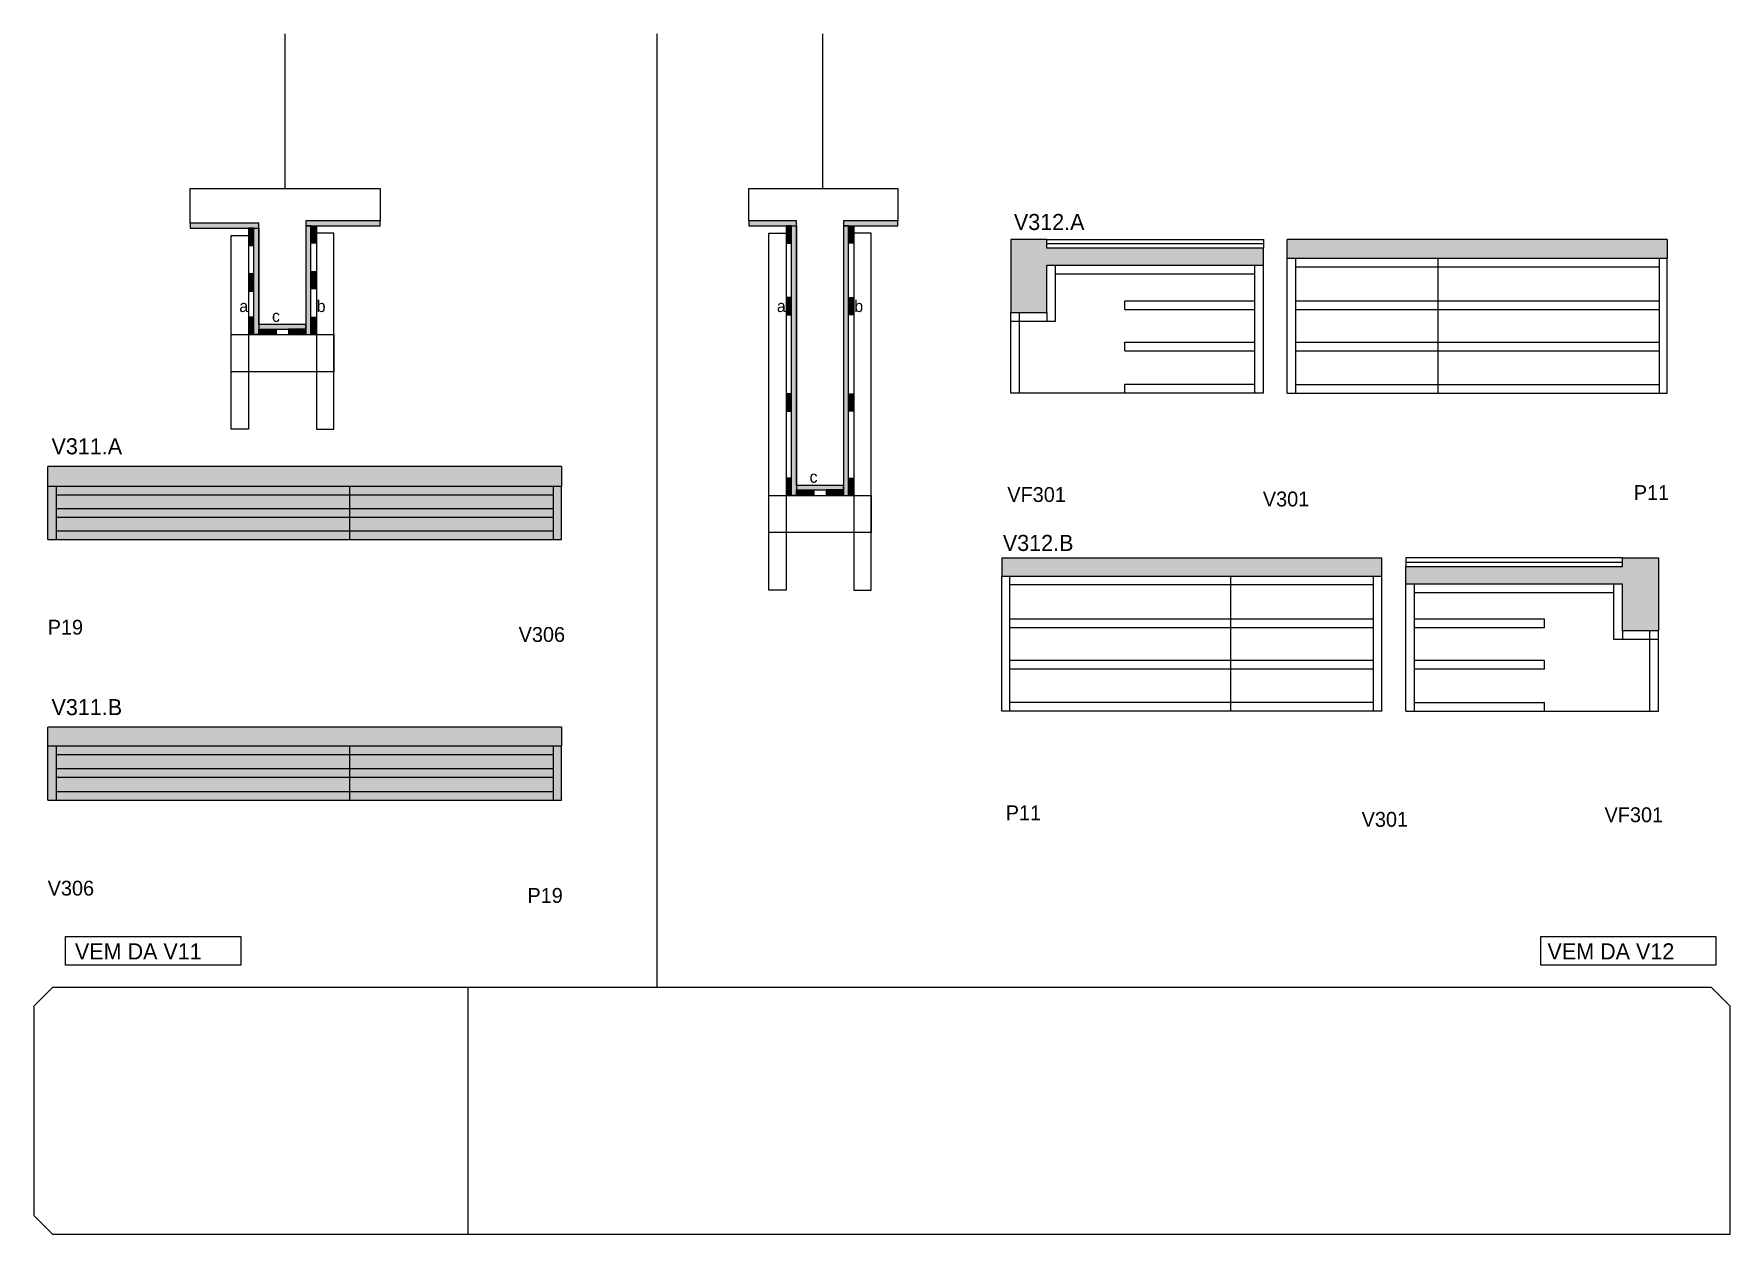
# Model space of a CAD drawing. Header units: metres. Extents: x 5134 to 6504, y 3907 to 4877.
import ezdxf

# ---------------------------------------------------------------- set-up
doc = ezdxf.new("R2010")
doc.units = ezdxf.units.M
for name, color, linetype in [('5', 7, 'Continuous'), ('CONCRETO', 7, 'Continuous'), ('COTA', 7, 'Continuous'), ('detalhes', 7, 'Continuous'), ('Hachura', 7, 'Continuous'), ('Madeira', 7, 'Continuous'), ('Painéis', 7, 'Continuous'), ('REAPROVEITAMENTO', 7, 'Continuous'), ('SARR_2.2x7', 7, 'Continuous'), ('SARR_3.5x7', 7, 'Continuous'), ('Texto Seção', 7, 'Continuous')]:
    doc.layers.add(name, color=color, linetype=linetype)

msp = doc.modelspace()

# ---------------------------------------------------------------- hatches: boundary and pattern name
at = {"layer": 'COTA'}
h = msp.add_hatch(color=7, dxfattribs=at)
h.dxf.hatch_style = 1
h.paths.add_polyline_path([(5951.7, 4651.8), (5951.7, 4689.8), (5951.7, 4689.8), (6126.6, 4689.8), (6126.6, 4689.8), (6126.6, 4703.8), (6126.6, 4703.8), (5951.7, 4703.8), (5951.7, 4703.8), (5951.7, 4710.8), (5951.7, 4710.8), (5922.7, 4710.8), (5922.7, 4710.8), (5922.7, 4651.8), (5922.7, 4651.8), (5951.7, 4651.8)])
h = msp.add_hatch(color=7, dxfattribs=at)
h.dxf.hatch_style = 1
h.paths.add_polyline_path([(6145.9, 4710.8), (6145.9, 4695.8), (6145.9, 4695.8), (6453.1, 4695.8), (6453.1, 4695.8), (6452.8, 4710.8), (6452.8, 4710.8), (6145.9, 4710.8)])
h = msp.add_hatch(color=7, dxfattribs=at)
h.dxf.hatch_style = 1
h.paths.add_polyline_path([(5559.8, 4527.6), (5144.5, 4527.6), (5144.5, 4527.6), (5144.8, 4511.6), (5144.8, 4511.6), (5559.8, 4511.6), (5559.8, 4511.6), (5559.8, 4527.6), (5559.8, 4527.6)])
h = msp.add_hatch(color=7, dxfattribs=at)
h.dxf.hatch_style = 1
h.paths.add_polyline_path([(6222.4, 4453.7), (6222.4, 4438.7), (6222.4, 4438.7), (5915.3, 4438.7), (5915.3, 4438.7), (5915.5, 4453.7), (5915.5, 4453.7), (6222.4, 4453.7)])
h = msp.add_hatch(color=7, dxfattribs=at)
h.dxf.hatch_style = 1
h.paths.add_polyline_path([(6416.7, 4394.7), (6416.7, 4432.7), (6416.7, 4432.7), (6241.7, 4432.7), (6241.7, 4432.7), (6241.7, 4446.7), (6241.7, 4446.7), (6416.7, 4446.7), (6416.7, 4446.7), (6416.7, 4453.7), (6416.7, 4453.7), (6445.7, 4453.7), (6445.7, 4453.7), (6445.7, 4394.7), (6445.7, 4394.7), (6416.7, 4394.7), (6416.7, 4394.7)])
h = msp.add_hatch(color=7, dxfattribs=at)
h.dxf.hatch_style = 1
h.paths.add_polyline_path([(5559.6, 4316.8), (5144.5, 4316.8), (5144.5, 4316.8), (5144.8, 4301.8), (5144.8, 4301.8), (5559.9, 4301.8), (5559.9, 4301.8), (5559.6, 4316.8)])
at = {"layer": 'Hachura'}
h = msp.add_hatch(color=7, dxfattribs=at)
h.dxf.hatch_style = 1
h.paths.add_polyline_path([(5315.3, 4720.1), (5315.3, 4724.1), (5315.3, 4724.1), (5259.7, 4724.1), (5259.7, 4724.1), (5259.7, 4720.1), (5259.7, 4720.1), (5315.3, 4720.1)])
h = msp.add_hatch(color=7, dxfattribs=at)
h.dxf.hatch_style = 1
h.paths.add_polyline_path([(5306.9, 4706.1), (5311.3, 4706.1), (5311.3, 4706.1), (5311.3, 4720.1), (5311.3, 4720.1), (5306.9, 4720.1), (5306.9, 4720.1), (5306.9, 4706.1)])
h = msp.add_hatch(color=7, dxfattribs=at)
h.dxf.hatch_style = 1
h.paths.add_polyline_path([(5311.3, 4722.1), (5315.3, 4722.1), (5315.3, 4722.1), (5315.3, 4634.1), (5315.3, 4634.1), (5311.3, 4634.1), (5311.3, 4634.1), (5311.3, 4722.1)])
h = msp.add_hatch(color=7, dxfattribs=at)
h.dxf.hatch_style = 1
h.paths.add_polyline_path([(5413.3, 4722.1), (5413.3, 4726.1), (5413.3, 4726.1), (5353.3, 4726.1), (5353.3, 4726.1), (5353.3, 4722.1), (5353.3, 4722.1), (5413.3, 4722.1)])
h = msp.add_hatch(color=7, dxfattribs=at)
h.dxf.hatch_style = 1
h.paths.add_polyline_path([(5357.3, 4724.1), (5353.3, 4724.1), (5353.3, 4724.1), (5353.3, 4634.1), (5353.3, 4634.1), (5357.3, 4634.1), (5357.3, 4634.1), (5357.3, 4724.1)])
h = msp.add_hatch(color=7, dxfattribs=at)
h.dxf.hatch_style = 1
h.paths.add_polyline_path([(5361.7, 4708.1), (5357.3, 4708.1), (5357.3, 4708.1), (5357.3, 4722.1), (5357.3, 4722.1), (5361.7, 4722.1), (5361.7, 4722.1), (5361.7, 4708.1)])
h = msp.add_hatch(color=7, dxfattribs=at)
h.dxf.hatch_style = 1
h.paths.add_polyline_path([(5749.5, 4722.1), (5749.5, 4726.1), (5749.5, 4726.1), (5710.9, 4726.1), (5710.9, 4726.1), (5710.9, 4722.1), (5710.9, 4722.1), (5749.5, 4722.1)])
h = msp.add_hatch(color=7, dxfattribs=at)
h.dxf.hatch_style = 1
h.paths.add_polyline_path([(5741.1, 4708.1), (5745.5, 4708.1), (5745.5, 4708.1), (5745.5, 4722.1), (5745.5, 4722.1), (5741.1, 4722.1), (5741.1, 4722.1), (5741.1, 4708.1)])
h = msp.add_hatch(color=7, dxfattribs=at)
h.dxf.hatch_style = 1
h.paths.add_polyline_path([(5745.5, 4722.1), (5749.5, 4722.1), (5749.5, 4722.1), (5749.5, 4504.1), (5749.5, 4504.1), (5745.5, 4504.1), (5745.5, 4504.1), (5745.5, 4722.1)])
h = msp.add_hatch(color=7, dxfattribs=at)
h.dxf.hatch_style = 1
h.paths.add_polyline_path([(5831.5, 4722.1), (5831.5, 4726.1), (5831.5, 4726.1), (5787.5, 4726.1), (5787.5, 4726.1), (5787.5, 4722.1), (5787.5, 4722.1), (5831.5, 4722.1)])
h = msp.add_hatch(color=7, dxfattribs=at)
h.dxf.hatch_style = 1
h.paths.add_polyline_path([(5791.5, 4724.1), (5787.5, 4724.1), (5787.5, 4724.1), (5787.5, 4504.1), (5787.5, 4504.1), (5791.5, 4504.1), (5791.5, 4504.1), (5791.5, 4724.1)])
h = msp.add_hatch(color=7, dxfattribs=at)
h.dxf.hatch_style = 1
h.paths.add_polyline_path([(5795.9, 4708.1), (5791.5, 4708.1), (5791.5, 4708.1), (5791.5, 4722.1), (5791.5, 4722.1), (5795.9, 4722.1), (5795.9, 4722.1), (5795.9, 4708.1)])
h = msp.add_hatch(color=7, dxfattribs=at)
h.dxf.hatch_style = 1
h.paths.add_polyline_path([(5306.9, 4669.1), (5311.3, 4669.1), (5311.3, 4669.1), (5311.3, 4683.1), (5311.3, 4683.1), (5306.9, 4683.1), (5306.9, 4683.1), (5306.9, 4669.1)])
h = msp.add_hatch(color=7, dxfattribs=at)
h.dxf.hatch_style = 1
h.paths.add_polyline_path([(5361.7, 4671.1), (5357.3, 4671.1), (5357.3, 4671.1), (5357.3, 4685.1), (5357.3, 4685.1), (5361.7, 4685.1), (5361.7, 4685.1), (5361.7, 4671.1)])
h = msp.add_hatch(color=7, dxfattribs=at)
h.dxf.hatch_style = 1
h.paths.add_polyline_path([(5741.1, 4650.1), (5745.5, 4650.1), (5745.5, 4650.1), (5745.5, 4664.1), (5745.5, 4664.1), (5741.1, 4664.1), (5741.1, 4664.1), (5741.1, 4650.1)])
h = msp.add_hatch(color=7, dxfattribs=at)
h.dxf.hatch_style = 1
h.paths.add_polyline_path([(5795.9, 4650.1), (5791.5, 4650.1), (5791.5, 4650.1), (5791.5, 4664.1), (5791.5, 4664.1), (5795.9, 4664.1), (5795.9, 4664.1), (5795.9, 4650.1)])
h = msp.add_hatch(color=7, dxfattribs=at)
h.dxf.hatch_style = 1
h.paths.add_polyline_path([(5306.9, 4634.1), (5311.3, 4634.1), (5311.3, 4634.1), (5311.3, 4648.1), (5311.3, 4648.1), (5306.9, 4648.1), (5306.9, 4648.1), (5306.9, 4634.1)])
h = msp.add_hatch(color=7, dxfattribs=at)
h.dxf.hatch_style = 1
h.paths.add_polyline_path([(5361.7, 4634.1), (5357.3, 4634.1), (5357.3, 4634.1), (5357.3, 4648.1), (5357.3, 4648.1), (5361.7, 4648.1), (5361.7, 4648.1), (5361.7, 4634.1)])
h = msp.add_hatch(color=7, dxfattribs=at)
h.dxf.hatch_style = 1
h.paths.add_polyline_path([(5353.3, 4638.5), (5353.3, 4642.1), (5353.3, 4642.1), (5315.3, 4642.1), (5315.3, 4642.1), (5315.3, 4638.5), (5315.3, 4638.5), (5353.3, 4638.5)])
h = msp.add_hatch(color=7, dxfattribs=at)
h.dxf.hatch_style = 1
h.paths.add_polyline_path([(5315.3, 4634.1), (5315.3, 4638.5), (5315.3, 4638.5), (5329.3, 4638.5), (5329.3, 4638.5), (5329.3, 4634.1), (5329.3, 4634.1), (5315.3, 4634.1)])
h = msp.add_hatch(color=7, dxfattribs=at)
h.dxf.hatch_style = 1
h.paths.add_polyline_path([(5353.3, 4634.1), (5353.3, 4638.5), (5353.3, 4638.5), (5339.3, 4638.5), (5339.3, 4638.5), (5339.3, 4634.1), (5339.3, 4634.1), (5353.3, 4634.1)])
h = msp.add_hatch(color=7, dxfattribs=at)
h.dxf.hatch_style = 1
h.paths.add_polyline_path([(5741.1, 4572.3), (5745.5, 4572.3), (5745.5, 4572.3), (5745.5, 4586.3), (5745.5, 4586.3), (5741.1, 4586.3), (5741.1, 4586.3), (5741.1, 4572.3)])
h = msp.add_hatch(color=7, dxfattribs=at)
h.dxf.hatch_style = 1
h.paths.add_polyline_path([(5795.9, 4572.3), (5791.5, 4572.3), (5791.5, 4572.3), (5791.5, 4586.3), (5791.5, 4586.3), (5795.9, 4586.3), (5795.9, 4586.3), (5795.9, 4572.3)])
h = msp.add_hatch(color=7, dxfattribs=at)
h.dxf.hatch_style = 1
h.paths.add_polyline_path([(5741.1, 4504.1), (5745.5, 4504.1), (5745.5, 4504.1), (5745.5, 4518.1), (5745.5, 4518.1), (5741.1, 4518.1), (5741.1, 4518.1), (5741.1, 4504.1)])
h = msp.add_hatch(color=7, dxfattribs=at)
h.dxf.hatch_style = 1
h.paths.add_polyline_path([(5787.5, 4508.5), (5787.5, 4512.1), (5787.5, 4512.1), (5749.5, 4512.1), (5749.5, 4512.1), (5749.5, 4508.5), (5749.5, 4508.5), (5787.5, 4508.5)])
h = msp.add_hatch(color=7, dxfattribs=at)
h.dxf.hatch_style = 1
h.paths.add_polyline_path([(5749.5, 4504.1), (5749.5, 4508.5), (5749.5, 4508.5), (5763.5, 4508.5), (5763.5, 4508.5), (5763.5, 4504.1), (5763.5, 4504.1), (5749.5, 4504.1)])
h = msp.add_hatch(color=7, dxfattribs=at)
h.dxf.hatch_style = 1
h.paths.add_polyline_path([(5787.5, 4504.1), (5787.5, 4508.5), (5787.5, 4508.5), (5773.5, 4508.5), (5773.5, 4508.5), (5773.5, 4504.1), (5773.5, 4504.1), (5787.5, 4504.1)])
h = msp.add_hatch(color=7, dxfattribs=at)
h.dxf.hatch_style = 1
h.paths.add_polyline_path([(5795.9, 4504.1), (5791.5, 4504.1), (5791.5, 4504.1), (5791.5, 4518.1), (5791.5, 4518.1), (5795.9, 4518.1), (5795.9, 4518.1), (5795.9, 4504.1)])
at = {"layer": 'REAPROVEITAMENTO'}
h = msp.add_hatch(color=7, dxfattribs=at)
h.dxf.hatch_style = 1
h.paths.add_polyline_path([(5559.8, 4468.6), (5559.8, 4511.6), (5559.8, 4511.6), (5144.8, 4511.6), (5144.8, 4511.6), (5144.8, 4468.6), (5144.8, 4468.6), (5559.8, 4468.6)])
h = msp.add_hatch(color=7, dxfattribs=at)
h.dxf.hatch_style = 1
h.paths.add_polyline_path([(5559.8, 4257.8), (5559.8, 4301.8), (5559.8, 4301.8), (5144.8, 4301.8), (5144.8, 4301.8), (5144.8, 4257.8), (5144.8, 4257.8), (5559.8, 4257.8)])

# ---------------------------------------------------------------- linework, layer by layer
at = {"color": 7, "lineweight": 25}
msp.add_line((5484.2, 3907.1), (5484.2, 4106.3), dxfattribs=at)
msp.add_lwpolyline([(6503.6, 3907.1), (6503.6, 4091.3), (6488.6, 4106.3), (5148.6, 4106.3), (5133.6, 4091.3), (5133.6, 3922.1), (5148.6, 3907.1), (6503.6, 3907.1)], dxfattribs=at)
at = {"layer": 'CONCRETO', "color": 7, "lineweight": 25}
for points in [[(5259.7, 4724.1), (5259.7, 4752.1), (5413.3, 4752.1), (5413.3, 4726.1), (5353.3, 4726.1), (5353.3, 4642.1), (5315.3, 4642.1), (5315.3, 4724.1)], [(5710.9, 4726.1), (5710.9, 4752.1), (5831.5, 4752.1), (5831.5, 4726.1), (5787.5, 4726.1), (5787.5, 4512.1), (5749.5, 4512.1), (5749.5, 4726.1)]]:
    msp.add_lwpolyline(points, close=True, dxfattribs=at)
at = {"layer": 'COTA', "color": 7, "lineweight": 25}
for p, q in [((5636.6, 4877.1), (5636.6, 4106.3)), ((5922.7, 4710.8), (5922.7, 4651.8)), ((5951.7, 4710.8), (5922.7, 4710.8)), ((6126.6, 4689.8), (6126.6, 4703.8)), ((6145.9, 4695.8), (6145.9, 4710.8)), ((6452.9, 4710.8), (6145.9, 4710.8)), ((6452.9, 4710.8), (6452.9, 4695.8)), ((5144.8, 4511.6), (5144.8, 4527.6)), ((5559.8, 4527.6), (5144.8, 4527.6)), ((5559.8, 4527.6), (5559.8, 4511.6)), ((5915.4, 4453.7), (5915.4, 4438.7)), ((5915.4, 4453.7), (6222.4, 4453.7)), ((6222.4, 4438.7), (6222.4, 4453.7)), ((6416.7, 4453.7), (6445.7, 4453.7)), ((6445.7, 4453.7), (6445.7, 4394.7)), ((6241.7, 4432.7), (6241.7, 4446.7)), ((5144.8, 4301.8), (5144.8, 4316.8)), ((5559.8, 4316.8), (5144.8, 4316.8)), ((5559.8, 4316.8), (5559.8, 4301.8))]:
    msp.add_line(p, q, dxfattribs=at)
at = {"layer": 'Defpoints', "color": 7, "lineweight": 25}
for p, q in [((5336.5, 4752.1), (5336.5, 4877.1)), ((5770.7, 4752.1), (5770.7, 4877.1))]:
    msp.add_line(p, q, dxfattribs=at)
at = {"layer": 'Madeira', "color": 7, "lineweight": 25}
for points in [[(5306.9, 4706.1), (5311.3, 4706.1), (5311.3, 4720.1), (5306.9, 4720.1)], [(5361.7, 4708.1), (5357.3, 4708.1), (5357.3, 4722.1), (5361.7, 4722.1)], [(5741.1, 4708.1), (5745.5, 4708.1), (5745.5, 4722.1), (5741.1, 4722.1)], [(5795.9, 4708.1), (5791.5, 4708.1), (5791.5, 4722.1), (5795.9, 4722.1)], [(5306.9, 4669.1), (5311.3, 4669.1), (5311.3, 4683.1), (5306.9, 4683.1)], [(5361.7, 4671.1), (5357.3, 4671.1), (5357.3, 4685.1), (5361.7, 4685.1)], [(5741.1, 4650.1), (5745.5, 4650.1), (5745.5, 4664.1), (5741.1, 4664.1)], [(5795.9, 4650.1), (5791.5, 4650.1), (5791.5, 4664.1), (5795.9, 4664.1)], [(5306.9, 4634.1), (5311.3, 4634.1), (5311.3, 4648.1), (5306.9, 4648.1)], [(5361.7, 4634.1), (5357.3, 4634.1), (5357.3, 4648.1), (5361.7, 4648.1)], [(5315.3, 4634.1), (5315.3, 4638.5), (5329.3, 4638.5), (5329.3, 4634.1)], [(5353.3, 4634.1), (5353.3, 4638.5), (5339.3, 4638.5), (5339.3, 4634.1)], [(5741.1, 4572.3), (5745.5, 4572.3), (5745.5, 4586.3), (5741.1, 4586.3)], [(5795.9, 4572.3), (5791.5, 4572.3), (5791.5, 4586.3), (5795.9, 4586.3)], [(5741.1, 4504.1), (5745.5, 4504.1), (5745.5, 4518.1), (5741.1, 4518.1)], [(5749.5, 4504.1), (5749.5, 4508.5), (5763.5, 4508.5), (5763.5, 4504.1)], [(5787.5, 4504.1), (5787.5, 4508.5), (5773.5, 4508.5), (5773.5, 4504.1)], [(5795.9, 4504.1), (5791.5, 4504.1), (5791.5, 4518.1), (5795.9, 4518.1)]]:
    msp.add_lwpolyline(points, close=True, dxfattribs=at)
at = {"layer": 'Painéis', "color": 7, "lineweight": 25}
for p, q in [((6126.6, 4689.8), (5951.7, 4689.8)), ((5951.7, 4651.8), (5951.7, 4689.8)), ((6126.6, 4586.8), (6126.6, 4689.8)), ((6145.9, 4695.8), (6452.9, 4695.8)), ((6145.9, 4586.8), (6145.9, 4695.8)), ((6267.9, 4586.8), (6267.9, 4695.8)), ((6452.9, 4586.8), (6452.9, 4695.8)), ((5922.7, 4586.8), (5922.7, 4651.8)), ((5922.7, 4651.8), (5951.7, 4651.8)), ((6126.6, 4586.8), (5922.7, 4586.8)), ((6145.9, 4586.8), (6452.9, 4586.8)), ((5144.8, 4511.6), (5559.8, 4511.6)), ((5144.8, 4468.6), (5144.8, 4511.6)), ((5388.8, 4468.6), (5388.8, 4511.6)), ((5559.8, 4468.6), (5559.8, 4511.6)), ((5144.8, 4468.6), (5559.8, 4468.6)), ((6222.4, 4438.7), (5915.4, 4438.7)), ((5915.4, 4329.7), (5915.4, 4438.7)), ((6100.4, 4329.7), (6100.4, 4438.7)), ((6222.4, 4329.7), (6222.4, 4438.7)), ((6241.7, 4432.7), (6416.7, 4432.7)), ((6241.7, 4329.7), (6241.7, 4432.7)), ((6416.7, 4394.7), (6416.7, 4432.7)), ((6445.7, 4394.7), (6416.7, 4394.7)), ((6445.7, 4329.7), (6445.7, 4394.7)), ((6222.4, 4329.7), (5915.4, 4329.7)), ((6241.7, 4329.7), (6445.7, 4329.7)), ((5144.8, 4301.8), (5559.8, 4301.8)), ((5144.8, 4257.8), (5144.8, 4301.8)), ((5388.8, 4257.8), (5388.8, 4301.8)), ((5559.8, 4257.8), (5559.8, 4301.8)), ((5144.8, 4257.8), (5559.8, 4257.8))]:
    msp.add_line(p, q, dxfattribs=at)
for points in [[(5315.3, 4720.1), (5315.3, 4724.1), (5259.7, 4724.1), (5259.7, 4720.1)], [(5311.3, 4720.1), (5315.3, 4720.1), (5315.3, 4634.1), (5311.3, 4634.1)], [(5413.3, 4722.1), (5413.3, 4726.1), (5353.3, 4726.1), (5353.3, 4722.1)], [(5357.3, 4722.1), (5353.3, 4722.1), (5353.3, 4634.1), (5357.3, 4634.1)], [(5749.5, 4722.1), (5749.5, 4726.1), (5710.9, 4726.1), (5710.9, 4722.1)], [(5745.5, 4722.1), (5749.5, 4722.1), (5749.5, 4504.1), (5745.5, 4504.1)], [(5831.5, 4722.1), (5831.5, 4726.1), (5787.5, 4726.1), (5787.5, 4722.1)], [(5791.5, 4722.1), (5787.5, 4722.1), (5787.5, 4504.1), (5791.5, 4504.1)], [(6126.6, 4703.8), (5951.7, 4703.8), (5951.7, 4710.8), (6126.6, 4710.8)], [(5353.3, 4638.5), (5353.3, 4642.1), (5315.3, 4642.1), (5315.3, 4638.5)], [(5787.5, 4508.5), (5787.5, 4512.1), (5749.5, 4512.1), (5749.5, 4508.5)], [(6241.7, 4446.7), (6416.7, 4446.7), (6416.7, 4453.7), (6241.7, 4453.7)]]:
    msp.add_lwpolyline(points, close=True, dxfattribs=at)
at = {"layer": 'SARR_2.2x7', "color": 7, "lineweight": 25}
for p, q in [((6126.6, 4707.3), (5951.7, 4707.3)), ((5958.7, 4644.8), (5958.7, 4689.8)), ((6119.7, 4586.8), (6119.7, 4689.8)), ((6152.9, 4586.8), (6152.9, 4695.8)), ((6152.9, 4688.8), (6267.9, 4688.8)), ((6267.9, 4688.8), (6446.5, 4688.8)), ((6446.5, 4586.8), (6446.5, 4695.8)), ((6119.7, 4682.8), (5958.7, 4682.8)), ((6014.7, 4661.3), (6119.7, 4661.3)), ((6014.7, 4654.3), (6014.7, 4661.3)), ((6152.9, 4661.3), (6267.9, 4661.3)), ((6267.9, 4661.3), (6446.5, 4661.3)), ((5922.7, 4644.8), (5951.7, 4644.8)), ((5929.7, 4586.8), (5929.7, 4651.8)), ((5951.7, 4651.8), (5951.7, 4644.8)), ((5951.7, 4644.8), (5958.7, 4644.8)), ((6014.7, 4654.3), (6119.7, 4654.3)), ((6152.9, 4654.3), (6267.9, 4654.3)), ((6267.9, 4654.3), (6446.5, 4654.3)), ((6014.7, 4628), (6119.7, 4628)), ((6014.7, 4621), (6014.7, 4628)), ((6014.7, 4621), (6119.7, 4621)), ((6152.9, 4628), (6267.9, 4628)), ((6152.9, 4621), (6267.9, 4621)), ((6267.9, 4628), (6446.5, 4628)), ((6267.9, 4621), (6446.5, 4621)), ((6119.7, 4593.8), (6014.7, 4593.8)), ((6014.7, 4586.8), (6014.7, 4593.8)), ((6152.9, 4593.8), (6267.9, 4593.8)), ((6267.9, 4593.8), (6446.5, 4593.8)), ((5151.7, 4468.6), (5151.7, 4511.6)), ((5553.3, 4468.6), (5553.3, 4511.6)), ((5151.7, 4504.6), (5388.8, 4504.6)), ((5151.7, 4493.6), (5388.8, 4493.6)), ((5388.8, 4504.6), (5553.3, 4504.6)), ((5388.8, 4493.6), (5553.3, 4493.6)), ((5151.7, 4486.6), (5388.8, 4486.6)), ((5388.8, 4486.6), (5553.3, 4486.6)), ((5151.7, 4475.6), (5388.8, 4475.6)), ((5388.8, 4475.6), (5553.3, 4475.6)), ((6241.7, 4450.2), (6416.7, 4450.2)), ((5921.9, 4329.7), (5921.9, 4438.7)), ((6100.4, 4431.7), (5921.9, 4431.7)), ((6215.5, 4431.7), (6100.4, 4431.7)), ((6215.5, 4329.7), (6215.5, 4438.7)), ((6248.7, 4329.7), (6248.7, 4432.7)), ((6248.7, 4425.7), (6409.7, 4425.7)), ((6409.7, 4387.7), (6409.7, 4432.7)), ((6100.4, 4404.1), (5921.9, 4404.1)), ((6215.5, 4404.1), (6100.4, 4404.1)), ((6353.7, 4404.1), (6248.7, 4404.1)), ((6353.7, 4397.1), (6353.7, 4404.1)), ((6100.4, 4397.1), (5921.9, 4397.1)), ((6215.5, 4397.1), (6100.4, 4397.1)), ((6353.7, 4397.1), (6248.7, 4397.1)), ((6416.7, 4387.7), (6409.7, 4387.7)), ((6416.7, 4394.7), (6416.7, 4387.7)), ((6445.7, 4387.7), (6416.7, 4387.7)), ((6438.7, 4329.7), (6438.7, 4394.7)), ((6100.4, 4370.8), (5921.9, 4370.8)), ((6215.5, 4370.8), (6100.4, 4370.8)), ((6353.7, 4370.8), (6248.7, 4370.8)), ((6353.7, 4363.8), (6353.7, 4370.8)), ((6100.4, 4363.8), (5921.9, 4363.8)), ((6215.5, 4363.8), (6100.4, 4363.8)), ((6353.7, 4363.8), (6248.7, 4363.8)), ((6100.4, 4336.7), (5921.9, 4336.7)), ((6215.5, 4336.7), (6100.4, 4336.7)), ((6248.7, 4336.7), (6353.7, 4336.7)), ((6353.7, 4329.7), (6353.7, 4336.7)), ((5151.7, 4257.8), (5151.7, 4301.8)), ((5151.7, 4294.8), (5388.8, 4294.8)), ((5388.8, 4294.8), (5553.3, 4294.8)), ((5553.3, 4257.8), (5553.3, 4301.8)), ((5151.7, 4283.3), (5388.8, 4283.3)), ((5151.7, 4276.3), (5388.8, 4276.3)), ((5388.8, 4283.3), (5553.3, 4283.3)), ((5388.8, 4276.3), (5553.3, 4276.3)), ((5151.7, 4264.8), (5388.8, 4264.8)), ((5388.8, 4264.8), (5553.3, 4264.8))]:
    msp.add_line(p, q, dxfattribs=at)
at = {"layer": 'SARR_3.5x7', "color": 7, "lineweight": 25}
for points in [[(5292.9, 4714.1), (5306.9, 4714.1), (5306.9, 4557.6), (5292.9, 4557.6)], [(5375.7, 4716.1), (5361.7, 4716.1), (5361.7, 4557.6), (5375.7, 4557.6)], [(5727.1, 4716.1), (5741.1, 4716.1), (5741.1, 4427.6), (5727.1, 4427.6)], [(5809.9, 4716.1), (5795.9, 4716.1), (5795.9, 4427.6), (5809.9, 4427.6)], [(5292.9, 4634.1), (5375.7, 4634.1), (5375.7, 4604), (5292.9, 4604)], [(5727.1, 4504.1), (5809.9, 4504.1), (5809.9, 4474), (5727.1, 4474)]]:
    msp.add_lwpolyline(points, close=True, dxfattribs=at)
at = {"layer": 'Texto Seção', "color": 7, "lineweight": 25}
for points in [[(5159.2, 4147.6), (5300.6, 4147.6), (5300.6, 4124.4), (5159.2, 4124.4)], [(6350.6, 4147.6), (6492, 4147.6), (6492, 4124.4), (6350.6, 4124.4)]]:
    msp.add_lwpolyline(points, close=True, dxfattribs=at)

# ---------------------------------------------------------------- texts
at = {"layer": '5', "color": 7, "lineweight": 25}
for s, p in [('VF301', (5919.8, 4498.8)), ('V301', (6126.2, 4495.2)), ('P11', (6425.8, 4500.4)), ('P19', (5144.7, 4391.6)), ('V306', (5525.1, 4385.7)), ('P11', (5918.5, 4241.6)), ('V301', (6206, 4236.3)), ('VF301', (6402.2, 4240)), ('V306', (5144.7, 4180.7)), ('P19', (5532.2, 4174.8))]:
    msp.add_text(s, height=12, dxfattribs=at).set_placement(p)
at = {"layer": 'detalhes', "color": 7, "lineweight": 25}
for s, p in [('a', (5299.5, 4652.3)), ('b', (5362, 4652.3)), ('a', (5733.7, 4652.3)), ('b', (5796.2, 4652.3)), ('c', (5325.9, 4644.3)), ('c', (5760.1, 4514.3))]:
    msp.add_text(s, height=9.6, dxfattribs=at).set_placement(p)
at = {"layer": 'Texto Seção', "color": 7, "lineweight": 25}
for s, p in [('V312.A', (5925.1, 4718.6)), ('V311.A', (5147.8, 4537.3)), ('V312.B', (5916.2, 4459.2)), ('V311.B', (5147.8, 4326.5)), ('VEM DA V11', (5166.7, 4129.1)), ('VEM DA V12', (6356.1, 4129.1))]:
    msp.add_text(s, height=13, dxfattribs=at).set_placement(p)

doc.saveas('drawing.dxf')
